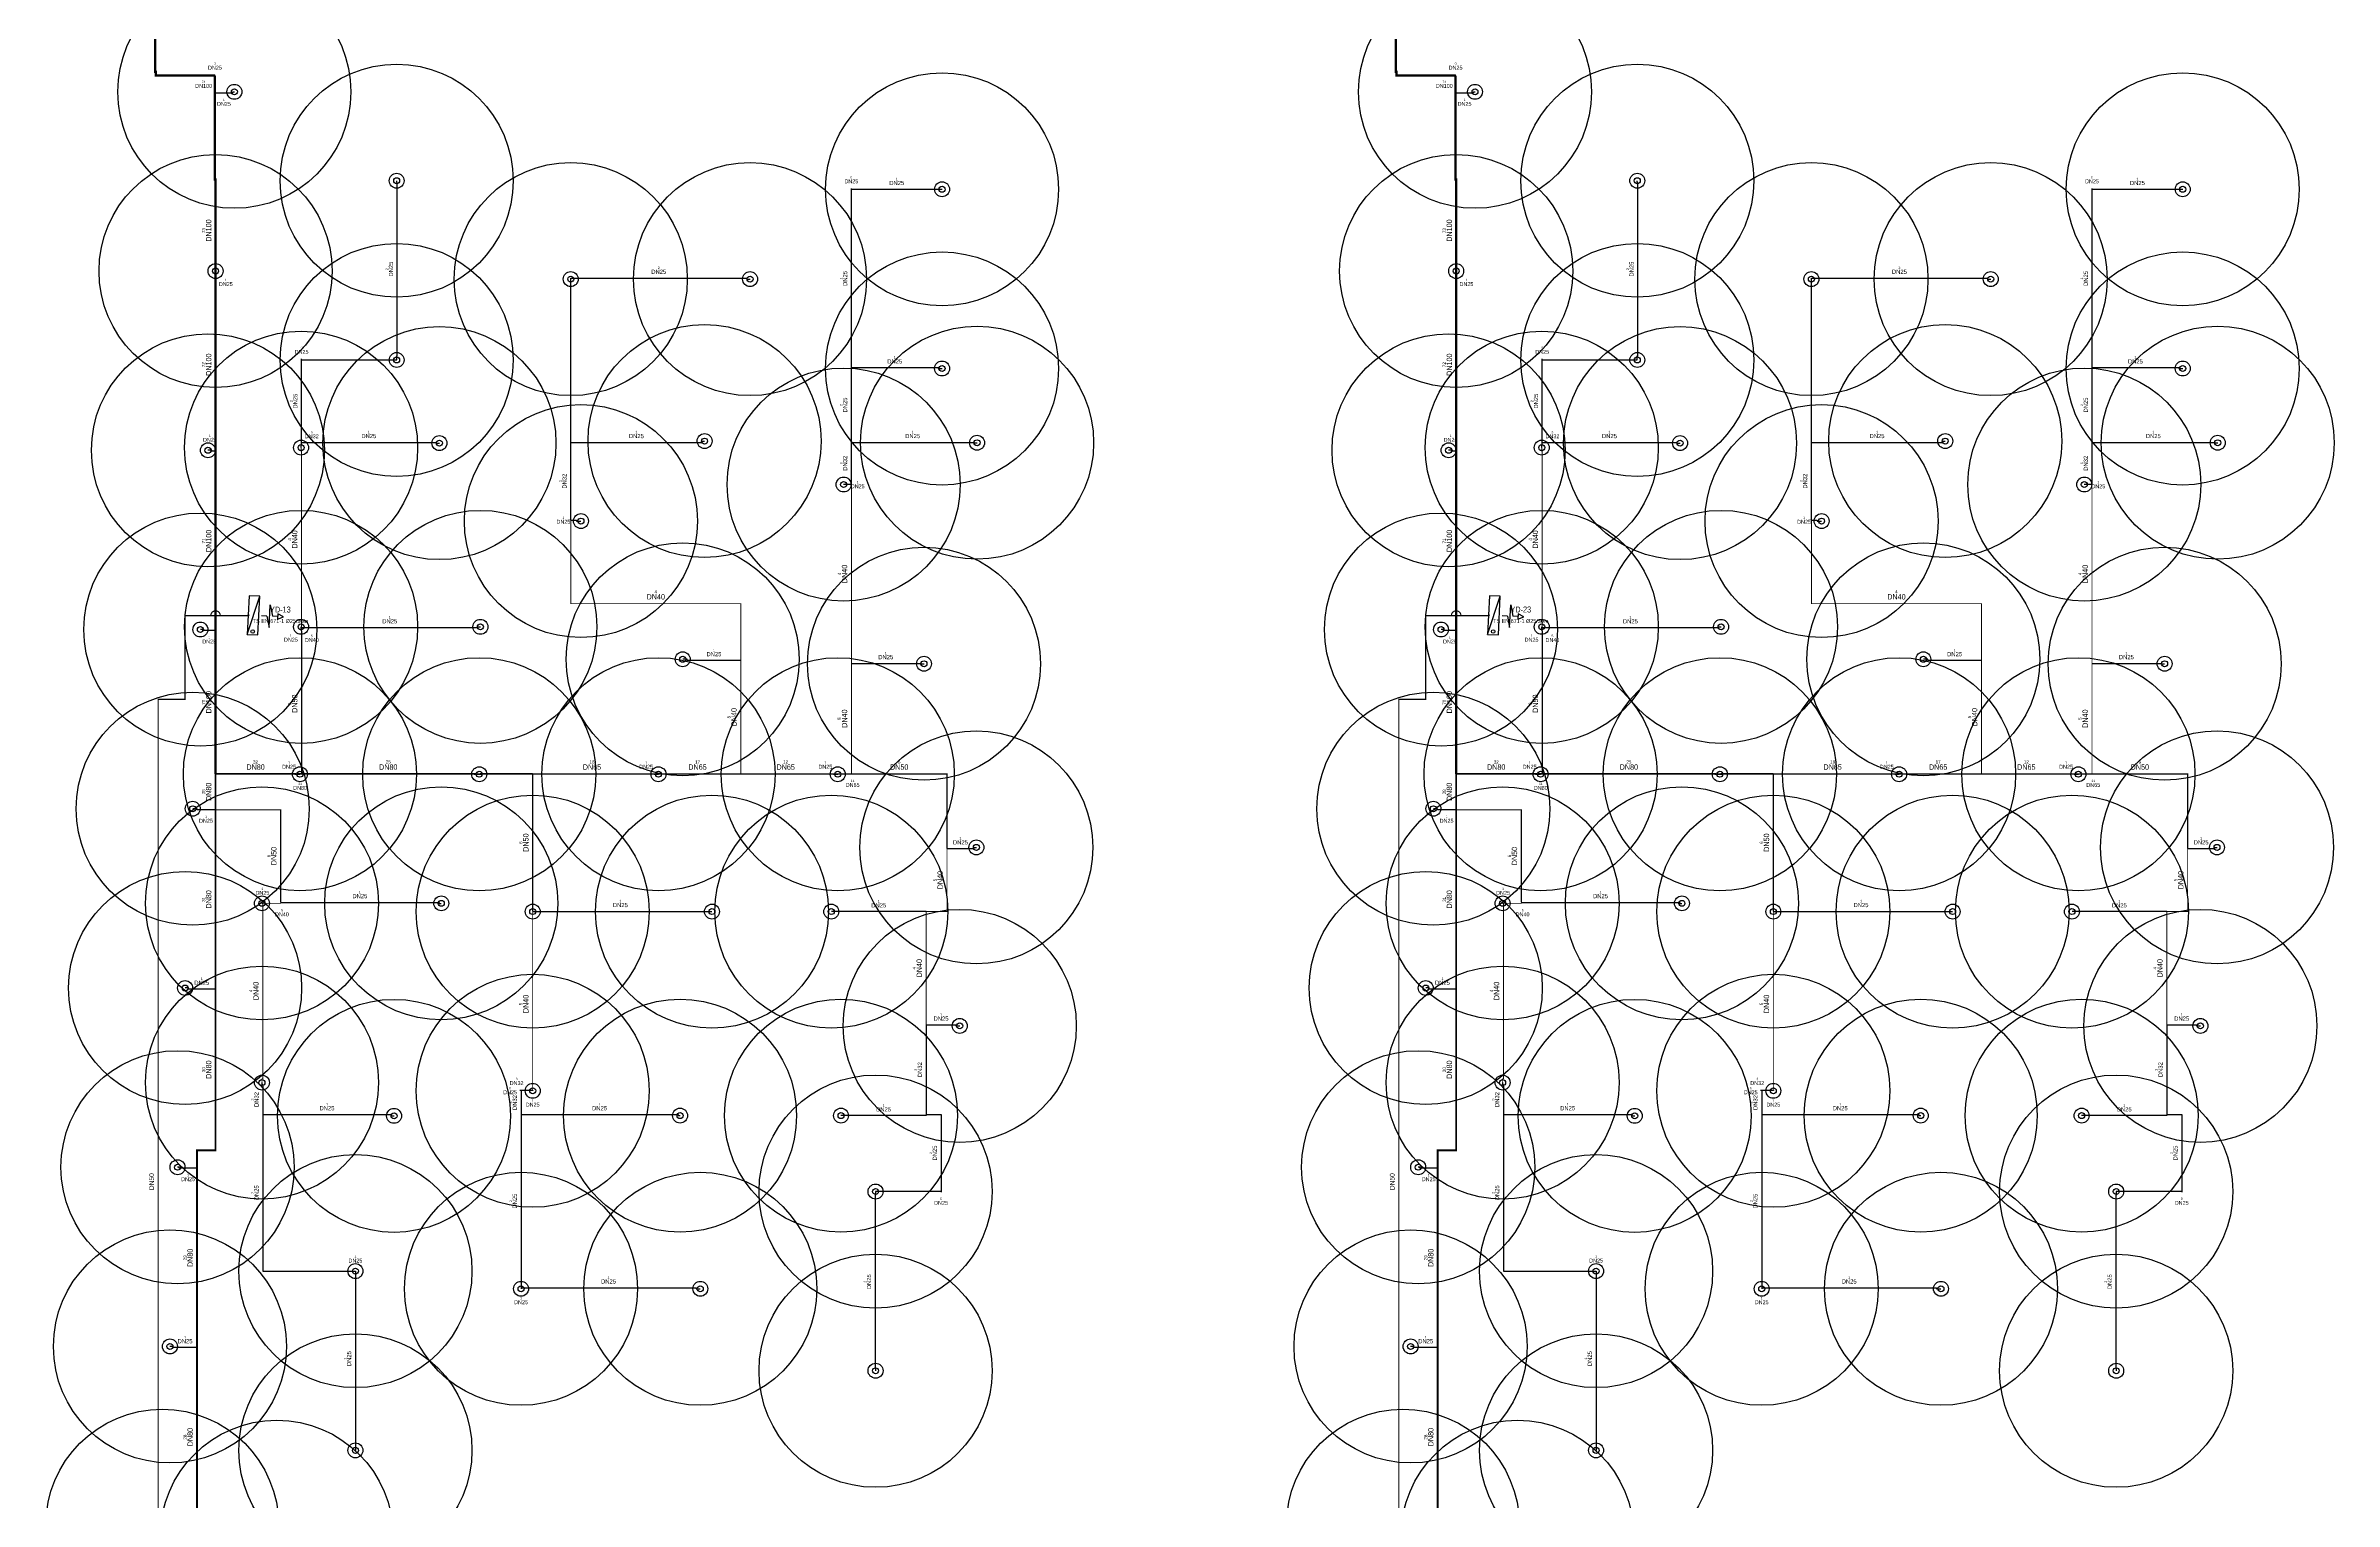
# Model space of a CAD drawing. Header units: centimetres. Extents: x 247996 to 314900, y -468471 to -440326.
# Drawn here: x 252538 to 256367, y -455696 to -453260 of the extents above; entities that cross this region are included whole.
import ezdxf
from ezdxf.enums import TextEntityAlignment as Align

# ---------------------------------------------------------------- set-up
doc = ezdxf.new("R2010")
doc.units = ezdxf.units.CM
for name, color, linetype in [('SCOTT-MTY-SPRINKLER', 15, 'Continuous'), ('SCOTT-MTY-SPRINKLER-BORU', 140, 'Continuous'), ('SCOTT-MTY-SPRINKLER-CAP', 141, 'Continuous'), ('SCOTT-MTY-SPRINKLER-KORUMA', 8, 'Continuous'), ('SCOTT-MTY-YANGIN-DOLAP', 1, 'Continuous'), ('SCOTT-MTY-YANGIN-DOLAP-BORU', 1, 'Continuous')]:
    doc.layers.add(name, color=color, linetype=linetype)
doc.styles.add('ROTAS', font='arial.ttf')

# ---------------------------------------------------------------- blocks, each defined once
blk = doc.blocks.new('ASL-SPR-PE')
for radius in [12.5, 5]:
    blk.add_circle((0, 0), radius)
blk = doc.blocks.new('ASL-YD-PLAN')
for p, q in [((-21.2, 7.3), (0, 12.3)), ((21.2, 7.3), (-21.2, 7.3)), ((0, 32.8), (-5, 22)), ((-5, 22), (5, 22)), ((5, 22), (0, 32.8)), ((0, 22), (0, 12.3)), ((0, 2.3), (21.2, 7.3)), ((0, 2.3), (0, -7.8)), ((36, -32.8), (-36, -12.8)), ((30, -22.8), (30, -22.8))]:
    blk.add_line(p, q)
for points in [[(-36, -12.8), (-36, -32.8), (36, -32.8), (36, -12.8), (-36, -12.8)], [(36, -32.8), (-36, -12.8), (-36, -32.8), (36, -32.8)]]:
    blk.add_lwpolyline(points)
blk.add_circle((30, -22.8), 3.25)

msp = doc.modelspace()

# ---------------------------------------------------------------- linework, layer by layer
at = {"layer": 'SCOTT-MTY-SPRINKLER-BORU'}
for points, const_width in [([(252721, -453039), (252721, -453304), (252722, -453304), (252722, -453310), (252821, -453310)], 4), ([(254797, -453039), (254797, -453304), (254798, -453304), (254798, -453310), (254897, -453310)], 4), ([(252821, -453310), (252821, -453339)], 4), ([(254897, -453310), (254897, -453339)], 4), ([(252821, -453339), (252821, -453484), (252822, -453484), (252822, -453490), (252822, -453649)], 4), ([(254897, -453339), (254897, -453484), (254898, -453484), (254898, -453490), (254898, -453649)], 4), ([(252822, -453649), (252822, -453939)], 4), ([(254898, -453649), (254898, -453939)], 4), ([(252822, -453939), (252822, -454239)], 4), ([(252966, -454234), (252966, -453939), (252965.2, -453939), (252965.2, -453934), (252965.2, -453932.8)], 1.5), ([(254898, -453939), (254898, -454239)], 4), ([(255042, -454234), (255042, -453939), (255041.2, -453939), (255041.2, -453934), (255041.2, -453932.8)], 1.5), ([(253886, -454294), (253886, -453994.6)], 1.5), ([(255962, -454294), (255962, -453994.6)], 1.5), ([(253701, -454289), (253701, -454194), (253416.4, -454194), (253416.4, -454054)], 1.5), ([(255777, -454289), (255777, -454194), (255492.4, -454194), (255492.4, -454054)], 1.5), ([(252822, -454204), (252822, -454224)], 4), ([(252966, -454239), (252966, -454234)], 1.5), ([(254898, -454204), (254898, -454224)], 4), ([(255042, -454239), (255042, -454234)], 1.5), ([(252822, -454239), (252822, -454479)], 4), ([(252966, -454479), (252966, -454244), (252966, -454239)], 2), ([(254898, -454239), (254898, -454479)], 4), ([(255042, -454479), (255042, -454244), (255042, -454239)], 2), ([(253701, -454479), (253701, -454289)], 1.5), ([(253886, -454479), (253886, -454294)], 1.5), ([(255777, -454479), (255777, -454289)], 1.5), ([(255962, -454479), (255962, -454294)], 1.5), ([(252822, -454479), (252956, -454479), (252956, -454479.5), (252961, -454479.5)], 3), ([(252822, -454479), (252822, -454539)], 3), ([(252961, -454479.5), (252961, -454479), (252966, -454479)], 3), ([(252966, -454479), (253256, -454479), (253256, -454479.5), (253261, -454479.5), (253263.2, -454479.5), (253266, -454479.5), (253266, -454479), (253351, -454479), (253352.7, -454479)], 3), ([(253352.7, -454479), (253551, -454479), (253556, -454479)], 2.5), ([(253352.7, -454479), (253352.7, -454709)], 2), ([(253556, -454479), (253701, -454479)], 2.5), ([(253701, -454479), (253851, -454479), (253856, -454479)], 2.5), ([(253856, -454479), (253886, -454479)], 2.5), ([(253886, -454479), (254046, -454479), (254046, -454604)], 2), ([(254898, -454479), (255032, -454479), (255032, -454479.5), (255037, -454479.5)], 3), ([(254898, -454479), (254898, -454539)], 3), ([(255037, -454479.5), (255037, -454479), (255042, -454479)], 3), ([(255042, -454479), (255332, -454479), (255332, -454479.5), (255337, -454479.5), (255339.2, -454479.5), (255342, -454479.5), (255342, -454479), (255427, -454479), (255428.7, -454479)], 3), ([(255428.7, -454479), (255627, -454479), (255632, -454479)], 2.5), ([(255428.7, -454479), (255428.7, -454709)], 2), ([(255632, -454479), (255777, -454479)], 2.5), ([(255777, -454479), (255927, -454479), (255932, -454479)], 2.5), ([(255932, -454479), (255962, -454479)], 2.5), ([(255962, -454479), (256122, -454479), (256122, -454604)], 2), ([(252822, -454539), (252822, -454839)], 3), ([(252822, -454539), (252931, -454539), (252931, -454694)], 2), ([(254898, -454539), (254898, -454839)], 3), ([(254898, -454539), (255007, -454539), (255007, -454694)], 2), ([(254046, -454604), (254046, -454709.4), (254011, -454709.4)], 1.5), ([(256122, -454604), (256122, -454709.4), (256087, -454709.4)], 1.5), ([(252901, -454695.6), (252901, -454989), (252899.7, -454989), (252899.7, -454994), (252899.7, -454995.6)], 1.5), ([(252931, -454694), (252931, -454695.6), (252901, -454695.6)], 1.5), ([(254977, -454695.6), (254977, -454989), (254975.7, -454989), (254975.7, -454994), (254975.7, -454995.6)], 1.5), ([(255007, -454694), (255007, -454695.6), (254977, -454695.6)], 1.5), ([(253352.7, -454709), (253352.7, -454709.4), (253352.7, -454719), (253352.7, -455009)], 1.5), ([(254011, -454709.4), (254011, -454899)], 1.5), ([(255428.7, -454709), (255428.7, -454709.4), (255428.7, -454719), (255428.7, -455009)], 1.5), ([(256087, -454709.4), (256087, -454899)], 1.5), ([(252822, -454839), (252822, -455109), (252791, -455109), (252791, -455139)], 3), ([(254898, -454839), (254898, -455109), (254867, -455109), (254867, -455139)], 3), ([(252791, -455139), (252791, -455439)], 3), ([(254867, -455139), (254867, -455439)], 3), ([(252791, -455439), (252791, -455739)], 3), ([(254867, -455439), (254867, -455739)], 3)]:
    msp.add_lwpolyline(points, dxfattribs=dict(at, const_width=const_width))
for points in [[(252821, -453310), (252821, -453309)], [(254897, -453310), (254897, -453309)], [(252821, -453339), (252851, -453339), (252851, -453337.3), (252853.5, -453337.3)], [(254897, -453339), (254927, -453339), (254927, -453337.3), (254929.5, -453337.3)], [(252966, -453786.1), (253125.1, -453786.1), (253125.1, -453779), (253126, -453779), (253126, -453489), (253125.1, -453489), (253125.1, -453486.1)], [(253886, -453500.4), (253886, -453499)], [(253886, -453799), (253886, -453500.4)], [(253886, -453500.4), (254037.7, -453500.4)], [(255042, -453786.1), (255201.1, -453786.1), (255201.1, -453779), (255202, -453779), (255202, -453489), (255201.1, -453489), (255201.1, -453486.1)], [(255962, -453500.4), (255962, -453499)], [(255962, -453799), (255962, -453500.4)], [(255962, -453500.4), (256113.7, -453500.4)], [(252822, -453649), (252822, -453644), (252822, -453637.3)], [(253416.4, -453924), (253416.4, -453650.8), (253416.4, -453649), (253711, -453649), (253711, -453650.8), (253716.4, -453650.8)], [(254898, -453649), (254898, -453644), (254898, -453637.3)], [(255492.4, -453924), (255492.4, -453650.8), (255492.4, -453649), (255787, -453649), (255787, -453650.8), (255792.4, -453650.8)], [(252966, -453786.1), (252966, -453784)], [(252966, -453924), (252966, -453786.1)], [(253886, -453924), (253886, -453799)], [(253886, -453799), (254031, -453799), (254031, -453800.4), (254037.7, -453800.4)], [(255042, -453786.1), (255042, -453784)], [(255042, -453924), (255042, -453786.1)], [(255962, -453924), (255962, -453799)], [(255962, -453799), (256107, -453799), (256107, -453800.4), (256113.7, -453800.4)], [(252965.2, -453932.8), (252965.2, -453929), (252966, -453929), (252966, -453924)], [(252966, -453924), (253191, -453924), (253191, -453925.3), (253196.6, -453925.3)], [(253416.4, -453924), (253636, -453924), (253636, -453921.9), (253640.2, -453921.9)], [(253416.4, -454054), (253416.4, -453924)], [(253886, -453994.6), (253886, -453994), (253886, -453924)], [(253886, -453924), (254091, -453924), (254091, -453924.7), (254096.3, -453924.7)], [(255041.2, -453932.8), (255041.2, -453929), (255042, -453929), (255042, -453924)], [(255042, -453924), (255267, -453924), (255267, -453925.3), (255272.6, -453925.3)], [(255492.4, -453924), (255712, -453924), (255712, -453921.9), (255716.2, -453921.9)], [(255492.4, -454054), (255492.4, -453924)], [(255962, -453994.6), (255962, -453994), (255962, -453924)], [(255962, -453924), (256167, -453924), (256167, -453924.7), (256172.3, -453924.7)], [(252822, -453939), (252816, -453939), (252816, -453937.3), (252809.3, -453937.3)], [(254898, -453939), (254892, -453939), (254892, -453937.3), (254885.3, -453937.3)], [(253886, -453994.6), (253873, -453994.6)], [(255962, -453994.6), (255949, -453994.6)], [(253416.4, -454054), (253426, -454054), (253426, -454055.8), (253433.4, -454055.8)], [(255492.4, -454054), (255502, -454054), (255502, -454055.8), (255509.4, -454055.8)], [(252966, -454239), (252965.2, -454239), (252965.2, -454232.8)], [(252966, -454234), (253261, -454234), (253261, -454232.8), (253265.2, -454232.8)], [(255042, -454239), (255041.2, -454239), (255041.2, -454232.8)], [(255042, -454234), (255337, -454234), (255337, -454232.8), (255341.2, -454232.8)], [(252822, -454239), (252801, -454239), (252801, -454237.3), (252796.6, -454237.3)], [(254898, -454239), (254877, -454239), (254877, -454237.3), (254872.6, -454237.3)], [(253701, -454289), (253611, -454289), (253611, -454287.1), (253603.7, -454287.1)], [(253886, -454294), (254001, -454294), (254001, -454294.6), (254007.5, -454294.6)], [(255777, -454289), (255687, -454289), (255687, -454287.1), (255679.7, -454287.1)], [(255962, -454294), (256077, -454294), (256077, -454294.6), (256083.5, -454294.6)], [(252961, -454479.5), (252963.2, -454479.5)], [(253556, -454479), (253556, -454479.5), (253563.2, -454479.5)], [(253856, -454479), (253856, -454479.5), (253863.2, -454479.5)], [(255037, -454479.5), (255039.2, -454479.5)], [(255632, -454479), (255632, -454479.5), (255639.2, -454479.5)], [(255932, -454479), (255932, -454479.5), (255939.2, -454479.5)], [(252822, -454539), (252821, -454539), (252791, -454539), (252791, -454537.3), (252783.8, -454537.3)], [(254898, -454539), (254897, -454539), (254867, -454539), (254867, -454537.3), (254859.8, -454537.3)], [(254046, -454604), (254091, -454604), (254091, -454602), (254095.1, -454602)], [(256122, -454604), (256167, -454604), (256167, -454602), (256171.1, -454602)], [(252931, -454694), (253196, -454694), (253196, -454695.6), (253199.7, -454695.6)], [(255007, -454694), (255272, -454694), (255272, -454695.6), (255275.7, -454695.6)], [(252901, -454695.6), (252899.7, -454695.6)], [(253352.7, -454709), (253646, -454709), (253646, -454709.4), (253652.7, -454709.4)], [(254011, -454709.4), (253852.5, -454709.4)], [(254977, -454695.6), (254975.7, -454695.6)], [(255428.7, -454709), (255722, -454709), (255722, -454709.4), (255728.7, -454709.4)], [(256087, -454709.4), (255928.5, -454709.4)], [(252822, -454839), (252776, -454839), (252776, -454837.3), (252771.1, -454837.3)], [(254898, -454839), (254852, -454839), (254852, -454837.3), (254847.1, -454837.3)], [(254011, -454899), (254011, -455049)], [(254011, -454899), (254061, -454899), (254061, -454900.7), (254067.3, -454900.7)], [(256087, -454899), (256087, -455049)], [(256087, -454899), (256137, -454899), (256137, -454900.7), (256143.3, -454900.7)], [(252899.7, -454995.6), (252899.7, -454999), (252901, -454999), (252901, -455049)], [(254975.7, -454995.6), (254975.7, -454999), (254977, -454999), (254977, -455049)], [(253333.2, -455009), (253331, -455009)], [(253352.7, -455009), (253333.2, -455009)], [(253333.2, -455009), (253333.2, -455049)], [(253352.7, -455009), (253352.7, -455009.4)], [(255409.2, -455009), (255407, -455009)], [(255428.7, -455009), (255409.2, -455009)], [(255409.2, -455009), (255409.2, -455049)], [(255428.7, -455009), (255428.7, -455009.4)], [(252901, -455049), (252901, -455311.2), (253056, -455311.2)], [(252901, -455049), (253116, -455049), (253116, -455051.3), (253120.7, -455051.3)], [(253333.2, -455049), (253333.2, -455339)], [(253333.2, -455049), (253596, -455049), (253596, -455050.9), (253599.3, -455050.9)], [(254011, -455049), (254011, -455050.9), (253868.6, -455050.9)], [(254011, -455049), (254036, -455049), (254036, -455178)], [(254977, -455049), (254977, -455311.2), (255132, -455311.2)], [(254977, -455049), (255192, -455049), (255192, -455051.3), (255196.7, -455051.3)], [(255409.2, -455049), (255409.2, -455339)], [(255409.2, -455049), (255672, -455049), (255672, -455050.9), (255675.3, -455050.9)], [(256087, -455049), (256087, -455050.9), (255944.6, -455050.9)], [(256087, -455049), (256112, -455049), (256112, -455178)], [(252791, -455139), (252761, -455139), (252761, -455137.3), (252758.4, -455137.3)], [(254867, -455139), (254837, -455139), (254837, -455137.3), (254834.4, -455137.3)], [(254036, -455178), (253926.4, -455178), (253926.4, -455184), (253926, -455184), (253926, -455474), (253926.4, -455474), (253926.4, -455478)], [(254036, -455178), (254036, -455179)], [(256112, -455178), (256002.4, -455178), (256002.4, -455184), (256002, -455184), (256002, -455474), (256002.4, -455474), (256002.4, -455478)], [(256112, -455178), (256112, -455179)], [(253056, -455311.2), (253056, -455604), (253056.1, -455604), (253056.1, -455611.2)], [(253056, -455311.2), (253056.1, -455311.2)], [(253333.2, -455339), (253626, -455339), (253626, -455340.8), (253633.2, -455340.8)], [(253333.2, -455339), (253333.2, -455340.8)], [(255132, -455311.2), (255132, -455604), (255132.1, -455604), (255132.1, -455611.2)], [(255132, -455311.2), (255132.1, -455311.2)], [(255409.2, -455339), (255702, -455339), (255702, -455340.8), (255709.2, -455340.8)], [(255409.2, -455339), (255409.2, -455340.8)], [(252791, -455439), (252751, -455439), (252751, -455437.3), (252745.7, -455437.3)], [(254867, -455439), (254827, -455439), (254827, -455437.3), (254821.7, -455437.3)]]:
    msp.add_lwpolyline(points, dxfattribs=at)
at = {"layer": 'SCOTT-MTY-SPRINKLER-KORUMA'}
for centre in [(252853.5, -453337.3), (254929.5, -453337.3), (253125.1, -453486.1), (254037.7, -453500.4), (255201.1, -453486.1), (256113.7, -453500.4), (252822, -453637.3), (253416.4, -453650.8), (253716.4, -453650.8), (254898, -453637.3), (255492.4, -453650.8), (255792.4, -453650.8), (253125.1, -453786.1), (254037.7, -453800.4), (255201.1, -453786.1), (256113.7, -453800.4), (252965.2, -453932.8), (253196.6, -453925.3), (253640.3, -453921.9), (254096.3, -453924.7), (255041.2, -453932.8), (255272.6, -453925.3), (255716.3, -453921.9), (256172.3, -453924.7), (252809.3, -453937.3), (254885.3, -453937.3), (253873, -453994.6), (255949, -453994.6), (253433.4, -454055.8), (255509.4, -454055.8), (252796.6, -454237.3), (252965.2, -454232.8), (253265.2, -454232.8), (254872.6, -454237.3), (255041.2, -454232.8), (255341.2, -454232.8), (253603.7, -454287.1), (254007.5, -454294.6), (255679.7, -454287.1), (256083.5, -454294.6), (252963.2, -454479.5), (253263.2, -454479.5), (253563.2, -454479.5), (253863.2, -454479.5), (255039.2, -454479.5), (255339.2, -454479.5), (255639.2, -454479.5), (255939.2, -454479.5), (252783.8, -454537.3), (254859.8, -454537.3), (254095.1, -454602), (256171.1, -454602), (252899.7, -454695.6), (253199.7, -454695.6), (254975.7, -454695.6), (255275.7, -454695.6), (253352.7, -454709.4), (253652.7, -454709.4), (253852.4, -454709.4), (255428.7, -454709.4), (255728.7, -454709.4), (255928.4, -454709.4), (252771.1, -454837.3), (254847.1, -454837.3), (254067.3, -454900.7), (256143.3, -454900.7), (252899.7, -454995.6), (254975.7, -454995.6), (253352.7, -455009.4), (255428.7, -455009.4), (253120.7, -455051.3), (253599.3, -455050.9), (253868.6, -455050.9), (255196.7, -455051.3), (255675.3, -455050.9), (255944.6, -455050.9), (252758.4, -455137.3), (254834.4, -455137.3), (253926.4, -455178), (256002.4, -455178), (253056.1, -455311.2), (255132.1, -455311.2), (253333.2, -455340.8), (253633.2, -455340.8), (255409.2, -455340.8), (255709.2, -455340.8), (252745.7, -455437.3), (254821.7, -455437.3), (253926.4, -455478), (256002.4, -455478), (253056.1, -455611.2), (255132.1, -455611.2), (252732.9, -455737.3), (252924.5, -455755.8), (254808.9, -455737.3), (255000.5, -455755.8)]:
    msp.add_circle(centre, 195, dxfattribs=at)
at = {"layer": 'SCOTT-MTY-YANGIN-DOLAP-BORU', "const_width": 2}
for points in [[(252807, -456222), (252807, -455969), (252726, -455969), (252726, -454354), (252771, -454354), (252771, -454214), (252876, -454214), (252876, -454213.2), (252879, -454213.2)], [(252814, -454214), (252814.3, -454211.9), (252815.1, -454210), (252816.3, -454208.3), (252818, -454207.1), (252819.9, -454206.3), (252822, -454206), (252824.1, -454206.3), (252826, -454207.1), (252827.7, -454208.3), (252828.9, -454210), (252829.7, -454211.9), (252830, -454214)], [(254883, -456222), (254883, -455969), (254802, -455969), (254802, -454354), (254847, -454354), (254847, -454214), (254952, -454214), (254952, -454213.2), (254954.7, -454213.2)], [(254890, -454214), (254890.3, -454211.9), (254891.1, -454210), (254892.3, -454208.3), (254894, -454207.1), (254895.9, -454206.3), (254898, -454206), (254900.1, -454206.3), (254902, -454207.1), (254903.7, -454208.3), (254904.9, -454210), (254905.7, -454211.9), (254906, -454214)]]:
    msp.add_lwpolyline(points, dxfattribs=at)

# ---------------------------------------------------------------- block references
at = {"layer": 'SCOTT-MTY-SPRINKLER'}
for p in [(252853.5, -453337.3), (254929.5, -453337.3), (253125.1, -453486.1), (254037.7, -453500.4), (255201.1, -453486.1), (256113.7, -453500.4), (252822, -453637.3), (253416.4, -453650.8), (253716.4, -453650.8), (254898, -453637.3), (255492.4, -453650.8), (255792.4, -453650.8), (253125.1, -453786.1), (255201.1, -453786.1), (254037.7, -453800.4), (256113.7, -453800.4), (252809.3, -453937.3), (252965.2, -453932.8), (253196.6, -453925.3), (253640.3, -453921.9), (254096.3, -453924.7), (254885.3, -453937.3), (255041.2, -453932.8), (255272.6, -453925.3), (255716.3, -453921.9), (256172.3, -453924.7), (253873, -453994.6), (255949, -453994.6), (253433.4, -454055.8), (255509.4, -454055.8), (252796.6, -454237.3), (252965.2, -454232.8), (253265.2, -454232.8), (254872.6, -454237.3), (255041.2, -454232.8), (255341.2, -454232.8), (253603.7, -454287.1), (254007.5, -454294.6), (255679.7, -454287.1), (256083.5, -454294.6), (252963.2, -454479.5), (253263.2, -454479.5), (253563.2, -454479.5), (253863.2, -454479.5), (255039.2, -454479.5), (255339.2, -454479.5), (255639.2, -454479.5), (255939.2, -454479.5), (252783.8, -454537.3), (254859.8, -454537.3), (254095.1, -454602), (256171.1, -454602), (252899.7, -454695.6), (253199.7, -454695.6), (254975.7, -454695.6), (255275.7, -454695.6), (253352.7, -454709.4), (253652.7, -454709.4), (253852.4, -454709.4), (255428.7, -454709.4), (255728.7, -454709.4), (255928.4, -454709.4), (252771.1, -454837.3), (254847.1, -454837.3), (254067.3, -454900.7), (256143.3, -454900.7), (252899.7, -454995.6), (253352.7, -455009.4), (254975.7, -454995.6), (255428.7, -455009.4), (253120.7, -455051.3), (253599.3, -455050.9), (253868.6, -455050.9), (255196.7, -455051.3), (255675.3, -455050.9), (255944.6, -455050.9), (252758.4, -455137.3), (254834.4, -455137.3), (253926.4, -455178), (256002.4, -455178), (253056.1, -455311.2), (255132.1, -455311.2), (253333.2, -455340.8), (253633.2, -455340.8), (255409.2, -455340.8), (255709.2, -455340.8), (252745.7, -455437.3), (254821.7, -455437.3), (253926.4, -455478), (256002.4, -455478), (253056.1, -455611.2), (255132.1, -455611.2)]:
    msp.add_blockref('ASL-SPR-PE', p, dxfattribs=at)
at = {"layer": 'SCOTT-MTY-YANGIN-DOLAP', "xscale": 0.9, "yscale": 0.9}
for p, rotation in [((252906, -454214.6), 267.09781924267475), ((254981.7, -454214.6), -92.90218075732405)]:
    msp.add_blockref('ASL-YD-PLAN', p, dxfattribs=dict(at, rotation=rotation))

# ---------------------------------------------------------------- texts
at = {"layer": 'SCOTT-MTY-SPRINKLER-CAP', "style": 'ROTAS', "width": 0.8}
for s, height, p in [('DN25', 6.5, (252821, -453296.9)), ('0', 3.9, (252821, -453290.1)), ('DN25', 6.5, (254897, -453296.9)), ('0', 3.9, (254897, -453290.1)), ('DN100', 6.5, (252802.1, -453327.4)), ('74', 3.9, (252802.1, -453320.6)), ('DN25', 6.5, (252836, -453357.4)), ('1', 3.9, (252836, -453350.6)), ('DN100', 6.5, (254878.1, -453327.4)), ('74', 3.9, (254878.1, -453320.6)), ('DN25', 6.5, (254912, -453357.4)), ('1', 3.9, (254912, -453350.6)), ('DN25', 6.5, (253886, -453487.1)), ('0', 3.9, (253886, -453480.3)), ('DN25', 7, (253961.9, -453489.9)), ('1', 4.2, (253961.9, -453483.3)), ('DN25', 6.5, (255962, -453487.1)), ('0', 3.9, (255962, -453480.3)), ('DN25', 7, (256037.9, -453489.9)), ('1', 4.2, (256037.9, -453483.3)), ('DN25', 6.5, (252839.2, -453659.1)), ('1', 3.9, (252839.2, -453652.2)), ('DN25', 7, (253563.7, -453638.5)), ('2', 4.2, (253563.7, -453631.8)), ('DN25', 6.5, (254915.2, -453659.1)), ('1', 3.9, (254915.2, -453652.2)), ('DN25', 7, (255639.7, -453638.5)), ('2', 4.2, (255639.7, -453631.8)), ('DN25', 6.5, (252966, -453772.5)), ('0', 3.9, (252966, -453765.6)), ('DN25', 6.5, (255042, -453772.5)), ('0', 3.9, (255042, -453765.6)), ('DN25', 7, (253958.5, -453788.5)), ('1', 4.2, (253958.5, -453781.8)), ('DN25', 7, (256034.5, -453788.5)), ('1', 4.2, (256034.5, -453781.8)), ('DN25', 6.5, (252812.6, -453919.7)), ('1', 3.9, (252812.6, -453912.9)), ('DN32', 6.5, (252983.1, -453913.9)), ('3', 3.9, (252983.1, -453907.1)), ('DN25', 7, (253078.5, -453913.5)), ('1', 4.2, (253078.5, -453906.8)), ('DN25', 7, (253526.2, -453913.5)), ('1', 4.2, (253526.2, -453906.8)), ('DN25', 7, (253988.5, -453913.5)), ('1', 4.2, (253988.5, -453906.8)), ('DN25', 6.5, (254888.6, -453919.7)), ('1', 3.9, (254888.6, -453912.9)), ('DN32', 6.5, (255059.1, -453913.9)), ('3', 3.9, (255059.1, -453907.1)), ('DN25', 7, (255154.5, -453913.5)), ('1', 4.2, (255154.5, -453906.8)), ('DN25', 7, (255602.2, -453913.5)), ('1', 4.2, (255602.2, -453906.8)), ('DN25', 7, (256064.5, -453913.5)), ('1', 4.2, (256064.5, -453906.8)), ('DN25', 6.5, (253896.6, -453997.6)), ('1', 3.9, (253896.6, -453990.7)), ('DN25', 6.5, (255972.6, -453997.6)), ('1', 3.9, (255972.6, -453990.7)), ('DN25', 6.5, (253404.1, -454056.9)), ('1', 3.9, (253404.1, -454050.1)), ('DN25', 6.5, (255480.1, -454056.9)), ('1', 3.9, (255480.1, -454050.1)), ('DN40', 9, (253558.7, -454182.5)), ('4', 5.4, (253558.7, -454174)), ('DN40', 9, (255634.7, -454182.5)), ('4', 5.4, (255634.7, -454174)), ('DN25', 7, (253113.5, -454223.5)), ('1', 4.2, (253113.5, -454216.8)), ('DN25', 7, (255189.5, -454223.5)), ('1', 4.2, (255189.5, -454216.8)), ('DN25', 6.5, (252811.5, -454257.4)), ('1', 3.9, (252811.5, -454250.6)), ('DN25', 6.5, (252948.1, -454254.3)), ('1', 3.9, (252948.1, -454247.5)), ('DN40', 6.5, (252983.1, -454254.9)), ('5', 3.9, (252983.1, -454248.1)), ('1', 4.2, (253656, -454271.8)), ('DN25', 6.5, (254887.5, -454257.4)), ('1', 3.9, (254887.5, -454250.6)), ('DN25', 6.5, (255024.1, -454254.3)), ('1', 3.9, (255024.1, -454247.5)), ('DN40', 6.5, (255059.1, -454254.9)), ('5', 3.9, (255059.1, -454248.1)), ('1', 4.2, (255732, -454271.8)), ('DN25', 7, (253656, -454278.5)), ('DN25', 7, (253943.5, -454283.5)), ('1', 4.2, (253943.5, -454276.8)), ('DN25', 7, (255732, -454278.5)), ('DN25', 7, (256019.5, -454283.5)), ('1', 4.2, (256019.5, -454276.8)), ('DN80', 9, (252889, -454467.5)), ('32', 5.4, (252889, -454459)), ('DN25', 6.5, (252945, -454466.9)), ('1', 3.9, (252945, -454460.1)), ('DN80', 9, (253111, -454467.5)), ('25', 5.4, (253111, -454459)), ('DN65', 9, (253451.9, -454467.5)), ('18', 5.4, (253451.9, -454459)), ('DN25', 6.5, (253542.5, -454466.9)), ('1', 3.9, (253542.5, -454460.1)), ('DN65', 9, (253628.5, -454467.5)), ('17', 5.4, (253628.5, -454459)), ('DN65', 9, (253776, -454467.5)), ('12', 5.4, (253776, -454459)), ('DN25', 6.5, (253842.5, -454466.9)), ('1', 3.9, (253842.5, -454460.1)), ('DN50', 9, (253966, -454467.5)), ('6', 5.4, (253966, -454459)), ('DN80', 9, (254965, -454467.5)), ('32', 5.4, (254965, -454459)), ('DN25', 6.5, (255021, -454466.9)), ('1', 3.9, (255021, -454460.1)), ('DN80', 9, (255187, -454467.5)), ('25', 5.4, (255187, -454459)), ('DN65', 9, (255527.9, -454467.5)), ('18', 5.4, (255527.9, -454459)), ('DN25', 6.5, (255618.5, -454466.9)), ('1', 3.9, (255618.5, -454460.1)), ('DN65', 9, (255704.5, -454467.5)), ('17', 5.4, (255704.5, -454459)), ('DN65', 9, (255852, -454467.5)), ('12', 5.4, (255852, -454459)), ('DN25', 6.5, (255918.5, -454466.9)), ('1', 3.9, (255918.5, -454460.1)), ('DN50', 9, (256042, -454467.5)), ('6', 5.4, (256042, -454459)), ('DN80', 6.5, (252963.5, -454502.4)), ('31', 3.9, (252963.5, -454495.6)), ('DN65', 6.5, (253888.1, -454497.4)), ('11', 3.9, (253888.1, -454490.6)), ('DN80', 6.5, (255039.5, -454502.4)), ('31', 3.9, (255039.5, -454495.6)), ('DN65', 6.5, (255964.1, -454497.4)), ('11', 3.9, (255964.1, -454490.6)), ('DN25', 6.5, (252806, -454557.4)), ('1', 3.9, (252806, -454550.6)), ('DN25', 6.5, (254882, -454557.4)), ('1', 3.9, (254882, -454550.6)), ('DN25', 7, (254068.5, -454593.5)), ('1', 4.2, (254068.5, -454586.8)), ('DN25', 7, (256144.5, -454593.5)), ('1', 4.2, (256144.5, -454586.8)), ('DN25', 6.5, (252900.4, -454678)), ('1', 3.9, (252900.4, -454671.2)), ('DN25', 7, (253063.5, -454683.5)), ('1', 4.2, (253063.5, -454676.8)), ('DN25', 7, (253499.4, -454698.5)), ('1', 4.2, (253499.4, -454691.8)), ('1', 4.2, (253931.7, -454692.2)), ('DN25', 6.5, (254976.4, -454678)), ('1', 3.9, (254976.4, -454671.2)), ('DN25', 7, (255139.5, -454683.5)), ('1', 4.2, (255139.5, -454676.8)), ('DN25', 7, (255575.4, -454698.5)), ('1', 4.2, (255575.4, -454691.8)), ('1', 4.2, (256007.7, -454692.2)), ('DN40', 6.5, (252933.1, -454714)), ('5', 3.9, (252933.1, -454707.2)), ('DN25', 7, (253931.7, -454698.9)), ('DN40', 6.5, (255009.1, -454714)), ('5', 3.9, (255009.1, -454707.2)), ('DN25', 7, (256007.7, -454698.9)), ('DN25', 7, (252799, -454828.5)), ('1', 4.2, (252799, -454821.8)), ('DN25', 7, (254875, -454828.5)), ('1', 4.2, (254875, -454821.8)), ('DN25', 7, (254036, -454888.5)), ('1', 4.2, (254036, -454881.8)), ('DN25', 7, (256112, -454888.5)), ('1', 4.2, (256112, -454881.8)), ('DN32', 6.5, (253325.8, -454996.4)), ('3', 3.9, (253325.8, -454989.6)), ('DN32', 6.5, (255401.8, -454996.4)), ('3', 3.9, (255401.8, -454989.6)), ('DN25', 7, (253008.5, -455038.5)), ('1', 4.2, (253008.5, -455031.8)), ('DN25', 6.5, (253314.9, -455011.9)), ('0', 3.9, (253314.9, -455005.1)), ('DN25', 6.5, (253352.7, -455032.6)), ('1', 3.9, (253352.7, -455025.8)), ('DN25', 7, (253464.6, -455038.5)), ('1', 4.2, (253464.6, -455031.8)), ('DN25', 7, (253939.8, -455040.4)), ('1', 4.2, (253939.8, -455033.7)), ('DN25', 7, (255084.5, -455038.5)), ('1', 4.2, (255084.5, -455031.8)), ('DN25', 6.5, (255390.9, -455011.9)), ('0', 3.9, (255390.9, -455005.1)), ('DN25', 6.5, (255428.7, -455032.6)), ('1', 3.9, (255428.7, -455025.8)), ('DN25', 7, (255540.6, -455038.5)), ('1', 4.2, (255540.6, -455031.8)), ('DN25', 7, (256015.8, -455040.4)), ('1', 4.2, (256015.8, -455033.7)), ('DN25', 6.5, (252776, -455157.4)), ('1', 3.9, (252776, -455150.6)), ('DN25', 6.5, (254852, -455157.4)), ('1', 3.9, (254852, -455150.6)), ('0', 3.9, (254036, -455190.1)), ('0', 3.9, (256112, -455190.1)), ('DN25', 6.5, (254036, -455196.9)), ('DN25', 6.5, (256112, -455196.9)), ('DN25', 6.5, (253056.1, -455293.6)), ('1', 3.9, (253056.1, -455286.8)), ('DN25', 6.5, (255132.1, -455293.6)), ('1', 3.9, (255132.1, -455286.8)), ('DN25', 7, (253479.6, -455328.5)), ('1', 4.2, (253479.6, -455321.8)), ('DN25', 7, (255555.6, -455328.5)), ('1', 4.2, (255555.6, -455321.8)), ('DN25', 6.5, (253333.2, -455363.3)), ('1', 3.9, (253333.2, -455356.5)), ('DN25', 6.5, (255409.2, -455363.3)), ('1', 3.9, (255409.2, -455356.5)), ('1', 4.2, (252771, -455421.8)), ('1', 4.2, (254847, -455421.8)), ('DN25', 7, (252771, -455428.5)), ('DN25', 7, (254847, -455428.5))]:
    msp.add_text(s, height=height, dxfattribs=at).set_placement(p, align=Align.MIDDLE_CENTER)
for s, height, p in [('73', 5.4, (252802, -453569.5)), ('DN100', 9, (252810.5, -453569.5)), ('73', 5.4, (254878, -453569.5)), ('DN100', 9, (254886.5, -453569.5)), ('2', 4.2, (253108.9, -453634)), ('DN25', 7, (253115.5, -453634)), ('1', 4.2, (253868.9, -453649.7)), ('DN25', 7, (253875.5, -453649.7)), ('2', 4.2, (255184.9, -453634)), ('DN25', 7, (255191.5, -453634)), ('1', 4.2, (255944.9, -453649.7)), ('DN25', 7, (255951.5, -453649.7)), ('72', 5.4, (252802, -453794)), ('DN100', 9, (252810.5, -453794)), ('72', 5.4, (254878, -453794)), ('DN100', 9, (254886.5, -453794)), ('DN25', 7, (252955.5, -453855)), ('DN25', 7, (253875.5, -453861.5)), ('DN25', 7, (255031.5, -453855)), ('DN25', 7, (255951.5, -453861.5)), ('2', 4.2, (252948.9, -453855)), ('2', 4.2, (253868.9, -453861.5)), ('2', 4.2, (255024.9, -453855)), ('2', 4.2, (255944.9, -453861.5)), ('3', 4.2, (253868.9, -453959)), ('DN32', 7, (253875.5, -453959)), ('3', 4.2, (255944.9, -453959)), ('DN32', 7, (255951.5, -453959)), ('3', 4.2, (253399.3, -453989)), ('DN32', 7, (253405.9, -453989)), ('3', 4.2, (255475.3, -453989)), ('DN32', 7, (255481.9, -453989)), ('DN100', 9, (252810.5, -454089)), ('DN40', 9, (252954.5, -454086.5)), ('DN100', 9, (254886.5, -454089)), ('DN40', 9, (255030.5, -454086.5)), ('71', 5.4, (252802, -454089)), ('4', 5.4, (252946, -454086.5)), ('71', 5.4, (254878, -454089)), ('4', 5.4, (255022, -454086.5)), ('4', 5.4, (253866, -454144.3)), ('DN40', 9, (253874.5, -454144.3)), ('4', 5.4, (255942, -454144.3)), ('DN40', 9, (255950.5, -454144.3)), ('DN100', 9, (252810.5, -454359)), ('DN50', 9, (252954.5, -454361.5)), ('DN100', 9, (254886.5, -454359)), ('DN50', 9, (255030.5, -454361.5)), ('70', 5.4, (252802, -454359)), ('6', 5.4, (252946, -454361.5)), ('5', 5.4, (253681, -454384)), ('DN40', 9, (253689.5, -454384)), ('5', 5.4, (253866, -454386.5)), ('DN40', 9, (253874.5, -454386.5)), ('70', 5.4, (254878, -454359)), ('6', 5.4, (255022, -454361.5)), ('5', 5.4, (255757, -454384)), ('DN40', 9, (255765.5, -454384)), ('5', 5.4, (255942, -454386.5)), ('DN40', 9, (255950.5, -454386.5)), ('DN80', 9, (252810.5, -454509)), ('DN80', 9, (254886.5, -454509)), ('38', 5.4, (252802, -454509)), ('38', 5.4, (254878, -454509)), ('6', 5.4, (252911, -454616.5)), ('DN50', 9, (252919.5, -454616.5)), ('6', 5.4, (253332.7, -454594)), ('DN50', 9, (253341.2, -454594)), ('6', 5.4, (254987, -454616.5)), ('DN50', 9, (254995.5, -454616.5)), ('6', 5.4, (255408.7, -454594)), ('DN50', 9, (255417.2, -454594)), ('5', 5.4, (254026, -454656.7)), ('DN40', 9, (254034.5, -454656.7)), ('5', 5.4, (256102, -454656.7)), ('DN40', 9, (256110.5, -454656.7)), ('31', 5.4, (252802, -454689)), ('DN80', 9, (252810.5, -454689)), ('31', 5.4, (254878, -454689)), ('DN80', 9, (254886.5, -454689)), ('4', 5.4, (253991, -454804.2)), ('DN40', 9, (253999.5, -454804.2)), ('4', 5.4, (256067, -454804.2)), ('DN40', 9, (256075.5, -454804.2)), ('4', 5.4, (252881, -454842.3)), ('DN40', 9, (252889.5, -454842.3)), ('4', 5.4, (254957, -454842.3)), ('DN40', 9, (254965.5, -454842.3)), ('5', 5.4, (253332.7, -454864)), ('DN40', 9, (253341.2, -454864)), ('5', 5.4, (255408.7, -454864)), ('DN40', 9, (255417.2, -454864)), ('DN80', 9, (252810.5, -454974)), ('DN80', 9, (254886.5, -454974)), ('30', 5.4, (252802, -454974)), ('3', 4.2, (253993.9, -454974)), ('DN32', 7, (254000.5, -454974)), ('30', 5.4, (254878, -454974)), ('3', 4.2, (256069.9, -454974)), ('DN32', 7, (256076.5, -454974)), ('3', 4.2, (252883.9, -455024)), ('DN32', 7, (252890.5, -455024)), ('3', 4.2, (253316, -455029)), ('DN32', 7, (253322.7, -455029)), ('3', 4.2, (254959.9, -455024)), ('DN32', 7, (254966.5, -455024)), ('3', 4.2, (255392, -455029)), ('DN32', 7, (255398.7, -455029)), ('2', 4.2, (254018.9, -455113.5)), ('DN25', 7, (254025.5, -455113.5)), ('2', 4.2, (256094.9, -455113.5)), ('DN25', 7, (256101.5, -455113.5)), ('2', 4.2, (252883.9, -455180.1)), ('DN25', 7, (252890.5, -455180.1)), ('2', 4.2, (253316, -455194)), ('DN25', 7, (253322.7, -455194)), ('2', 4.2, (254959.9, -455180.1)), ('DN25', 7, (254966.5, -455180.1)), ('2', 4.2, (255392, -455194)), ('DN25', 7, (255398.7, -455194)), ('29', 5.4, (252771, -455289)), ('DN80', 9, (252779.5, -455289)), ('29', 5.4, (254847, -455289)), ('DN80', 9, (254855.5, -455289)), ('2', 4.2, (253908.9, -455329)), ('DN25', 7, (253915.5, -455329)), ('2', 4.2, (255984.9, -455329)), ('DN25', 7, (255991.5, -455329)), ('1', 4.2, (253038.9, -455457.6)), ('DN25', 7, (253045.5, -455457.6)), ('1', 4.2, (255114.9, -455457.6)), ('DN25', 7, (255121.5, -455457.6)), ('28', 5.4, (252771, -455589)), ('DN80', 9, (252779.5, -455589)), ('28', 5.4, (254847, -455589)), ('DN80', 9, (254855.5, -455589))]:
    msp.add_text(s, height=height, rotation=90, dxfattribs=at).set_placement(p, align=Align.MIDDLE_CENTER)
at = {"layer": 'SCOTT-MTY-YANGIN-DOLAP', "style": 'ROTAS', "width": 0.8}
for p in [(252930.5, -454219.8), (255006.1, -454219.8)]:
    msp.add_text('TS EN 671-1 Ø25/30m', height=6.5, dxfattribs=at).set_placement(p, align=Align.TOP_CENTER)
for s, p in [('YD-13', (252930.5, -454211.8)), ('YD-23', (255006.1, -454211.8))]:
    msp.add_text(s, height=10, dxfattribs=at).set_placement(p, align=Align.BOTTOM_CENTER)
for p in [(252715, -455161.5), (254791, -455161.5)]:
    msp.add_text('DN50', height=8, rotation=90, dxfattribs=at).set_placement(p, align=Align.MIDDLE_CENTER)

doc.saveas('drawing.dxf')
